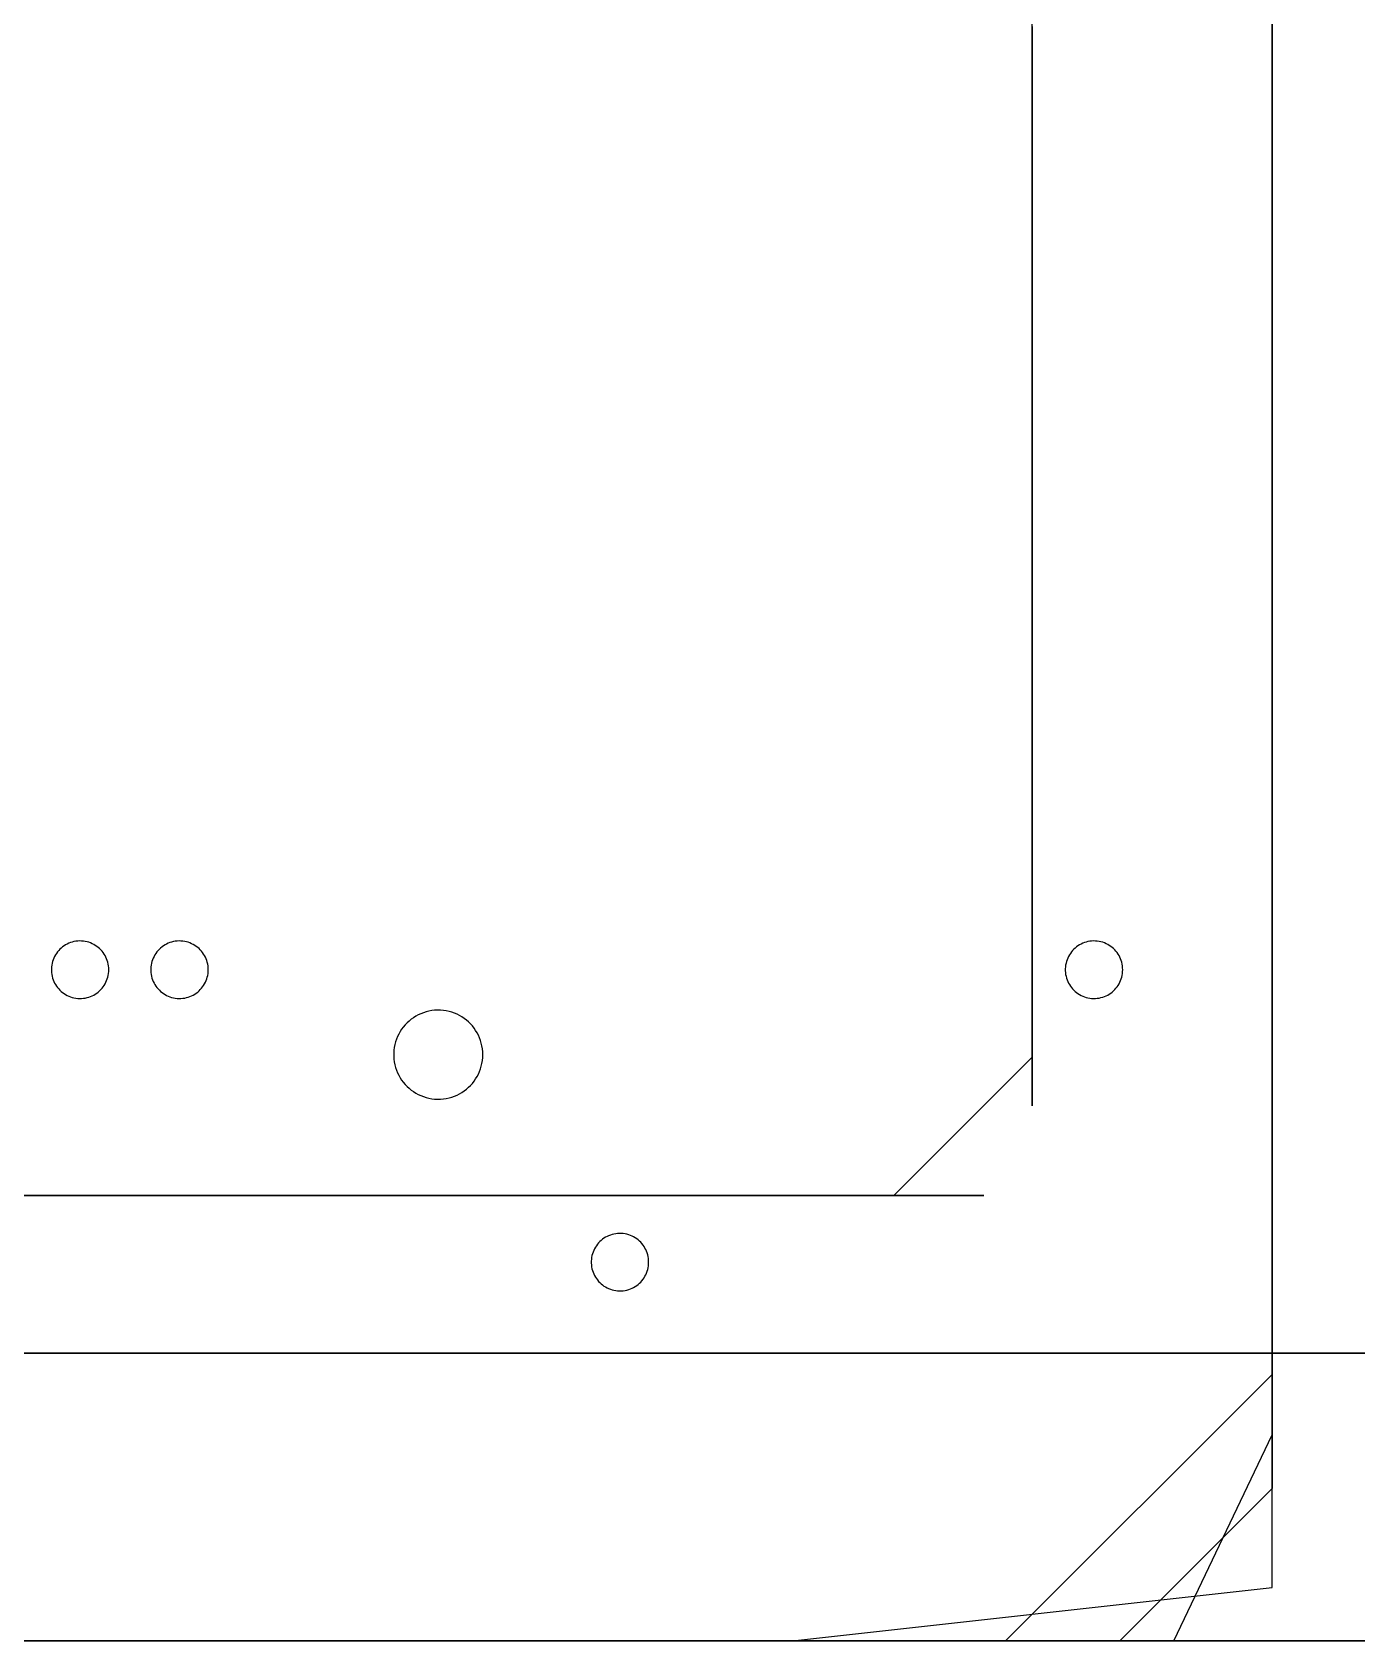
# Model space of a CAD drawing. Header units: metres. Extents: x 0 to 2800, y 0 to 2000.
# Drawn here: x 220.3 to 292.6, y 0 to 87.9 of the extents above; entities that cross this region are included whole.
import ezdxf

# ---------------------------------------------------------------- set-up
doc = ezdxf.new("R2010")
doc.units = ezdxf.units.M

msp = doc.modelspace()

# ---------------------------------------------------------------- linework, layer by layer
for points in [[(0, 0), (2800, 0), (2800, 2000), (0, 2000), (0, 0)], [(0, 0), (29.091, 0), (58.182, 0), (87.273, 0), (116.364, 0), (145.455, 0), (174.545, 0), (203.636, 0), (232.727, 0), (261.818, 0), (288, 2.909), (288, 32), (288, 61.091), (288, 90.182), (288, 119.273), (288, 148.364), (288, 177.455), (288, 206.545), (288, 235.636), (288, 264.727), (288, 293.818), (288, 322.909), (288, 352)], [(0, 0), (29.091, 0), (58.182, 0), (87.273, 0), (116.364, 0), (145.455, 0), (174.545, 0), (203.636, 0), (232.727, 0), (261.818, 0), (288, 2.909), (288, 32), (288, 61.091), (288, 90.182), (288, 119.273), (288, 148.364), (288, 177.455), (288, 206.545), (288, 235.636), (288, 264.727), (288, 293.818), (288, 322.909), (288, 352)], [(44.476, 198.089), (44.476, 173.772), (44.476, 149.455), (44.476, 125.137), (44.476, 100.82), (44.476, 76.502), (44.476, 52.185), (44.476, 27.868), (56.635, 15.709), (80.952, 15.709), (105.27, 15.709), (129.587, 15.709), (153.904, 15.709), (178.222, 15.709), (202.539, 15.709), (226.857, 15.709), (251.174, 15.709), (275.491, 15.709), (299.809, 15.709)], [(288, 189.091), (288, 160), (288, 130.909), (288, 101.818), (288, 72.727), (288, 43.636), (288, 14.545), (273.455, 0), (244.364, 0), (215.273, 0), (186.182, 0), (157.091, 0), (128, 0), (98.909, 0), (69.818, 0), (40.727, 0), (11.636, 0), (0, 17.455), (0, 46.545), (0, 75.636), (0, 104.727), (0, 133.818), (0, 162.909), (0, 192)], [(288, 189.091), (288, 160), (288, 130.909), (288, 101.818), (288, 72.727), (288, 43.636), (288, 14.545), (273.455, 0), (244.364, 0), (215.273, 0), (186.182, 0), (157.091, 0), (128, 0), (98.909, 0), (69.818, 0), (40.727, 0), (11.636, 0), (0, 17.455), (0, 46.545), (0, 75.636), (0, 104.727), (0, 133.818), (0, 162.909), (0, 192)], [(288, 189.091), (288, 160), (288, 130.909), (288, 101.818), (288, 72.727), (288, 43.636), (288, 14.545), (273.455, 0), (244.364, 0), (215.273, 0), (186.182, 0), (157.091, 0), (128, 0), (98.909, 0), (69.818, 0), (40.727, 0), (11.636, 0), (0, 17.455), (0, 46.545), (0, 75.636), (0, 104.727), (0, 133.818), (0, 162.909), (0, 192)], [(288, 189.091), (288, 160), (288, 130.909), (288, 101.818), (288, 72.727), (288, 43.636), (288, 14.545), (273.455, 0), (244.364, 0), (215.273, 0), (186.182, 0), (157.091, 0), (128, 0), (98.909, 0), (69.818, 0), (40.727, 0), (11.636, 0), (0, 17.455), (0, 46.545), (0, 75.636), (0, 104.727), (0, 133.818), (0, 162.909), (0, 192)], [(288, 191.193), (288, 174.567), (288, 157.942), (288, 141.316), (288, 124.691), (288, 108.065), (288, 91.44), (288, 74.815), (288, 58.189), (288, 41.564), (288, 24.938), (288, 8.313), (279.687, 0), (263.062, 0), (246.436, 0), (229.811, 0), (213.185, 0), (196.56, 0), (179.935, 0), (163.309, 0), (146.684, 0), (130.058, 0)], [(288, 191.193), (288, 174.567), (288, 157.942), (288, 141.316), (288, 124.691), (288, 108.065), (288, 91.44), (288, 74.815), (288, 58.189), (288, 41.564), (288, 24.938), (288, 8.313), (279.687, 0), (263.062, 0), (246.436, 0), (229.811, 0), (213.185, 0), (196.56, 0), (179.935, 0), (163.309, 0), (146.684, 0), (130.058, 0)], [(288, 191.193), (288, 174.567), (288, 157.942), (288, 141.316), (288, 124.691), (288, 108.065), (288, 91.44), (288, 74.815), (288, 58.189), (288, 41.564), (288, 24.938), (288, 8.313), (279.687, 0), (263.062, 0), (246.436, 0), (229.811, 0), (213.185, 0), (196.56, 0), (179.935, 0), (163.309, 0), (146.684, 0), (130.058, 0)], [(288, 191.193), (288, 174.567), (288, 157.942), (288, 141.316), (288, 124.691), (288, 108.065), (288, 91.44), (288, 74.815), (288, 58.189), (288, 41.564), (288, 24.938), (288, 8.313), (279.687, 0), (263.062, 0), (246.436, 0), (229.811, 0), (213.185, 0), (196.56, 0), (179.935, 0), (163.309, 0), (146.684, 0), (130.058, 0)], [(296.378, 0), (269.629, 0), (242.88, 0), (216.131, 0), (189.382, 0), (162.633, 0), (135.884, 0), (109.135, 0), (82.385, 0), (55.636, 0), (28.887, 0), (2.138, 0), (0, 24.611), (0, 51.36), (0, 78.109), (0, 104.858), (0, 131.607), (0, 158.356), (0, 185.105)], [(296.378, 0), (269.629, 0), (242.88, 0), (216.131, 0), (189.382, 0), (162.633, 0), (135.884, 0), (109.135, 0), (82.385, 0), (55.636, 0), (28.887, 0), (2.138, 0), (0, 24.611), (0, 51.36), (0, 78.109), (0, 104.858), (0, 131.607), (0, 158.356), (0, 185.105)], [(313.911, 15.709), (289.594, 15.709), (265.276, 15.709), (240.959, 15.709), (216.642, 15.709), (192.324, 15.709), (168.007, 15.709), (143.69, 15.709), (119.372, 15.709), (95.055, 15.709), (70.738, 15.709), (46.42, 15.709), (44.476, 38.083), (44.476, 62.4), (44.476, 86.717), (44.476, 111.035), (44.476, 135.352), (44.476, 159.669), (44.476, 183.987)], [(131.326, 24.316), (146.44, 24.316), (161.554, 24.316), (176.668, 24.316), (191.782, 24.316), (206.896, 24.316), (222.01, 24.316), (237.124, 24.316), (252.238, 24.316), (267.352, 24.316), (274.909, 31.873), (274.909, 46.987), (274.909, 62.101), (274.909, 77.216), (274.909, 92.33), (274.909, 107.444), (274.909, 122.558), (274.909, 137.672), (274.909, 152.786), (274.909, 167.9), (274.909, 183.014)], [(131.326, 24.316), (146.44, 24.316), (161.554, 24.316), (176.668, 24.316), (191.782, 24.316), (206.896, 24.316), (222.01, 24.316), (237.124, 24.316), (252.238, 24.316), (267.352, 24.316), (274.909, 31.873), (274.909, 46.987), (274.909, 62.101), (274.909, 77.216), (274.909, 92.33), (274.909, 107.444), (274.909, 122.558), (274.909, 137.672), (274.909, 152.786), (274.909, 167.9), (274.909, 183.014)], [(131.326, 24.316), (146.44, 24.316), (161.554, 24.316), (176.668, 24.316), (191.782, 24.316), (206.896, 24.316), (222.01, 24.316), (237.124, 24.316), (252.238, 24.316), (267.352, 24.316), (274.909, 31.873), (274.909, 46.987), (274.909, 62.101), (274.909, 77.216), (274.909, 92.33), (274.909, 107.444), (274.909, 122.558), (274.909, 137.672), (274.909, 152.786), (274.909, 167.9), (274.909, 183.014)], [(131.326, 24.316), (146.44, 24.316), (161.554, 24.316), (176.668, 24.316), (191.782, 24.316), (206.896, 24.316), (222.01, 24.316), (237.124, 24.316), (252.238, 24.316), (267.352, 24.316), (274.909, 31.873), (274.909, 46.987), (274.909, 62.101), (274.909, 77.216), (274.909, 92.33), (274.909, 107.444), (274.909, 122.558), (274.909, 137.672), (274.909, 152.786), (274.909, 167.9), (274.909, 183.014)], [(133.004, 0), (149.629, 0), (166.255, 0), (182.88, 0), (199.505, 0), (216.131, 0), (232.756, 0), (249.382, 0), (266.007, 0), (282.633, 0), (288, 11.258), (288, 27.884), (288, 44.509), (288, 61.135), (288, 77.76), (288, 94.385), (288, 111.011), (288, 127.636), (288, 144.262), (288, 160.887), (288, 177.513)], [(133.004, 0), (149.629, 0), (166.255, 0), (182.88, 0), (199.505, 0), (216.131, 0), (232.756, 0), (249.382, 0), (266.007, 0), (282.633, 0), (288, 11.258), (288, 27.884), (288, 44.509), (288, 61.135), (288, 77.76), (288, 94.385), (288, 111.011), (288, 127.636), (288, 144.262), (288, 160.887), (288, 177.513)], [(274.909, 88.178), (274.909, 78.353), (274.909, 68.528), (274.909, 58.703), (274.909, 48.878), (274.909, 39.054), (274.909, 29.229), (274.909, 29.229), (274.909, 39.054), (274.909, 48.878), (274.909, 58.703), (274.909, 68.528), (274.909, 78.353), (274.909, 88.178)], [(274.909, 88.178), (274.909, 78.353), (274.909, 68.528), (274.909, 58.703), (274.909, 48.878), (274.909, 39.054), (274.909, 29.229), (274.909, 29.229), (274.909, 39.054), (274.909, 48.878), (274.909, 58.703), (274.909, 68.528), (274.909, 78.353), (274.909, 88.178)], [(224.485, 36.655), (224.482, 36.759), (224.472, 36.861), (224.455, 36.962), (224.433, 37.06), (224.404, 37.156), (224.369, 37.249), (224.329, 37.339), (224.283, 37.426), (224.233, 37.51), (224.177, 37.59), (224.116, 37.667), (224.051, 37.739), (223.982, 37.808), (223.909, 37.872), (223.831, 37.931), (223.75, 37.986), (223.666, 38.035), (223.578, 38.079), (223.487, 38.118), (223.393, 38.152), (223.297, 38.179), (223.199, 38.2), (223.098, 38.215), (222.995, 38.224), (222.89, 38.225), (222.787, 38.22), (222.685, 38.208), (222.585, 38.19), (222.487, 38.166), (222.393, 38.136), (222.3, 38.1), (222.211, 38.058), (222.125, 38.011), (222.042, 37.959), (221.963, 37.902), (221.887, 37.84), (221.816, 37.774), (221.749, 37.703), (221.686, 37.629), (221.628, 37.55), (221.575, 37.468), (221.526, 37.383), (221.483, 37.294), (221.446, 37.203), (221.414, 37.108), (221.388, 37.011), (221.369, 36.912), (221.355, 36.81), (221.349, 36.707), (221.349, 36.602), (221.355, 36.499), (221.369, 36.397), (221.388, 36.298), (221.414, 36.201), (221.446, 36.106), (221.483, 36.015), (221.526, 35.926), (221.575, 35.841), (221.628, 35.759), (221.686, 35.68), (221.749, 35.606), (221.816, 35.535), (221.887, 35.469), (221.963, 35.407), (222.042, 35.35), (222.125, 35.298), (222.211, 35.251), (222.3, 35.21), (222.393, 35.173), (222.487, 35.143), (222.585, 35.119), (222.685, 35.101), (222.787, 35.089), (222.89, 35.084), (222.995, 35.086), (223.098, 35.094), (223.199, 35.109), (223.297, 35.13), (223.393, 35.158), (223.487, 35.191), (223.578, 35.23), (223.666, 35.274), (223.75, 35.324), (223.831, 35.378), (223.909, 35.438), (223.982, 35.502), (224.051, 35.57), (224.116, 35.642), (224.177, 35.719), (224.233, 35.799), (224.283, 35.883), (224.329, 35.97), (224.369, 36.06), (224.404, 36.153), (224.433, 36.249), (224.455, 36.347), (224.472, 36.448), (224.482, 36.55), (224.485, 36.655)], [(229.917, 36.655), (229.913, 36.759), (229.903, 36.861), (229.887, 36.962), (229.864, 37.06), (229.835, 37.156), (229.8, 37.249), (229.76, 37.339), (229.715, 37.426), (229.664, 37.51), (229.608, 37.59), (229.547, 37.667), (229.482, 37.739), (229.413, 37.808), (229.34, 37.872), (229.262, 37.931), (229.181, 37.986), (229.096, 38.035), (229.009, 38.079), (228.918, 38.118), (228.824, 38.152), (228.728, 38.179), (228.629, 38.2), (228.528, 38.215), (228.425, 38.224), (228.321, 38.225), (228.217, 38.22), (228.115, 38.208), (228.015, 38.19), (227.918, 38.166), (227.822, 38.136), (227.73, 38.1), (227.641, 38.058), (227.555, 38.011), (227.472, 37.959), (227.392, 37.902), (227.317, 37.84), (227.246, 37.774), (227.178, 37.703), (227.115, 37.629), (227.057, 37.55), (227.004, 37.468), (226.956, 37.383), (226.913, 37.294), (226.875, 37.203), (226.844, 37.108), (226.818, 37.011), (226.798, 36.912), (226.785, 36.81), (226.778, 36.707), (226.778, 36.602), (226.785, 36.499), (226.798, 36.397), (226.818, 36.298), (226.844, 36.201), (226.875, 36.106), (226.913, 36.015), (226.956, 35.926), (227.004, 35.841), (227.057, 35.759), (227.115, 35.68), (227.178, 35.606), (227.246, 35.535), (227.317, 35.469), (227.392, 35.407), (227.472, 35.35), (227.555, 35.298), (227.641, 35.251), (227.73, 35.21), (227.822, 35.173), (227.918, 35.143), (228.015, 35.119), (228.115, 35.101), (228.217, 35.089), (228.321, 35.084), (228.425, 35.086), (228.528, 35.094), (228.629, 35.109), (228.728, 35.13), (228.824, 35.158), (228.918, 35.191), (229.009, 35.23), (229.096, 35.274), (229.181, 35.324), (229.262, 35.378), (229.34, 35.438), (229.413, 35.502), (229.482, 35.57), (229.547, 35.642), (229.608, 35.719), (229.664, 35.799), (229.715, 35.883), (229.76, 35.97), (229.8, 36.06), (229.835, 36.153), (229.864, 36.249), (229.887, 36.347), (229.903, 36.448), (229.913, 36.55), (229.917, 36.655)], [(279.848, 36.655), (279.845, 36.759), (279.835, 36.861), (279.818, 36.962), (279.796, 37.06), (279.767, 37.156), (279.732, 37.249), (279.692, 37.339), (279.646, 37.426), (279.596, 37.51), (279.54, 37.59), (279.479, 37.667), (279.414, 37.739), (279.345, 37.808), (279.272, 37.872), (279.194, 37.931), (279.113, 37.986), (279.029, 38.035), (278.941, 38.079), (278.85, 38.118), (278.757, 38.152), (278.66, 38.179), (278.562, 38.2), (278.461, 38.215), (278.358, 38.224), (278.253, 38.225), (278.15, 38.22), (278.048, 38.208), (277.948, 38.19), (277.851, 38.166), (277.756, 38.136), (277.663, 38.1), (277.574, 38.058), (277.488, 38.011), (277.405, 37.959), (277.326, 37.902), (277.25, 37.84), (277.179, 37.774), (277.112, 37.703), (277.049, 37.629), (276.991, 37.55), (276.938, 37.468), (276.889, 37.383), (276.847, 37.294), (276.809, 37.203), (276.777, 37.108), (276.752, 37.011), (276.732, 36.912), (276.719, 36.81), (276.712, 36.707), (276.712, 36.602), (276.719, 36.499), (276.732, 36.397), (276.752, 36.298), (276.777, 36.201), (276.809, 36.106), (276.847, 36.015), (276.889, 35.926), (276.938, 35.841), (276.991, 35.759), (277.049, 35.68), (277.112, 35.606), (277.179, 35.535), (277.25, 35.469), (277.326, 35.407), (277.405, 35.35), (277.488, 35.298), (277.574, 35.251), (277.663, 35.21), (277.756, 35.173), (277.851, 35.143), (277.948, 35.119), (278.048, 35.101), (278.15, 35.089), (278.253, 35.084), (278.358, 35.086), (278.461, 35.094), (278.562, 35.109), (278.66, 35.13), (278.757, 35.158), (278.85, 35.191), (278.941, 35.23), (279.029, 35.274), (279.113, 35.324), (279.194, 35.378), (279.272, 35.438), (279.345, 35.502), (279.414, 35.57), (279.479, 35.642), (279.54, 35.719), (279.596, 35.799), (279.646, 35.883), (279.692, 35.97), (279.732, 36.06), (279.767, 36.153), (279.796, 36.249), (279.818, 36.347), (279.835, 36.448), (279.845, 36.55), (279.848, 36.655)], [(279.848, 36.655), (279.845, 36.759), (279.835, 36.861), (279.818, 36.962), (279.796, 37.06), (279.767, 37.156), (279.732, 37.249), (279.692, 37.339), (279.646, 37.426), (279.596, 37.51), (279.54, 37.59), (279.479, 37.667), (279.414, 37.739), (279.345, 37.808), (279.272, 37.872), (279.194, 37.931), (279.113, 37.986), (279.029, 38.035), (278.941, 38.079), (278.85, 38.118), (278.757, 38.152), (278.66, 38.179), (278.562, 38.2), (278.461, 38.215), (278.358, 38.224), (278.253, 38.225), (278.15, 38.22), (278.048, 38.208), (277.948, 38.19), (277.851, 38.166), (277.756, 38.136), (277.663, 38.1), (277.574, 38.058), (277.488, 38.011), (277.405, 37.959), (277.326, 37.902), (277.25, 37.84), (277.179, 37.774), (277.112, 37.703), (277.049, 37.629), (276.991, 37.55), (276.938, 37.468), (276.889, 37.383), (276.847, 37.294), (276.809, 37.203), (276.777, 37.108), (276.752, 37.011), (276.732, 36.912), (276.719, 36.81), (276.712, 36.707), (276.712, 36.602), (276.719, 36.499), (276.732, 36.397), (276.752, 36.298), (276.777, 36.201), (276.809, 36.106), (276.847, 36.015), (276.889, 35.926), (276.938, 35.841), (276.991, 35.759), (277.049, 35.68), (277.112, 35.606), (277.179, 35.535), (277.25, 35.469), (277.326, 35.407), (277.405, 35.35), (277.488, 35.298), (277.574, 35.251), (277.663, 35.21), (277.756, 35.173), (277.851, 35.143), (277.948, 35.119), (278.048, 35.101), (278.15, 35.089), (278.253, 35.084), (278.358, 35.086), (278.461, 35.094), (278.562, 35.109), (278.66, 35.13), (278.757, 35.158), (278.85, 35.191), (278.941, 35.23), (279.029, 35.274), (279.113, 35.324), (279.194, 35.378), (279.272, 35.438), (279.345, 35.502), (279.414, 35.57), (279.479, 35.642), (279.54, 35.719), (279.596, 35.799), (279.646, 35.883), (279.692, 35.97), (279.732, 36.06), (279.767, 36.153), (279.796, 36.249), (279.818, 36.347), (279.835, 36.448), (279.845, 36.55), (279.848, 36.655)], [(279.848, 36.655), (279.845, 36.759), (279.835, 36.861), (279.818, 36.962), (279.796, 37.06), (279.767, 37.156), (279.732, 37.249), (279.692, 37.339), (279.646, 37.426), (279.596, 37.51), (279.54, 37.59), (279.479, 37.667), (279.414, 37.739), (279.345, 37.808), (279.272, 37.872), (279.194, 37.931), (279.113, 37.986), (279.029, 38.035), (278.941, 38.079), (278.85, 38.118), (278.757, 38.152), (278.66, 38.179), (278.562, 38.2), (278.461, 38.215), (278.358, 38.224), (278.253, 38.225), (278.15, 38.22), (278.048, 38.208), (277.948, 38.19), (277.851, 38.166), (277.756, 38.136), (277.663, 38.1), (277.574, 38.058), (277.488, 38.011), (277.405, 37.959), (277.326, 37.902), (277.25, 37.84), (277.179, 37.774), (277.112, 37.703), (277.049, 37.629), (276.991, 37.55), (276.938, 37.468), (276.889, 37.383), (276.847, 37.294), (276.809, 37.203), (276.777, 37.108), (276.752, 37.011), (276.732, 36.912), (276.719, 36.81), (276.712, 36.707), (276.712, 36.602), (276.719, 36.499), (276.732, 36.397), (276.752, 36.298), (276.777, 36.201), (276.809, 36.106), (276.847, 36.015), (276.889, 35.926), (276.938, 35.841), (276.991, 35.759), (277.049, 35.68), (277.112, 35.606), (277.179, 35.535), (277.25, 35.469), (277.326, 35.407), (277.405, 35.35), (277.488, 35.298), (277.574, 35.251), (277.663, 35.21), (277.756, 35.173), (277.851, 35.143), (277.948, 35.119), (278.048, 35.101), (278.15, 35.089), (278.253, 35.084), (278.358, 35.086), (278.461, 35.094), (278.562, 35.109), (278.66, 35.13), (278.757, 35.158), (278.85, 35.191), (278.941, 35.23), (279.029, 35.274), (279.113, 35.324), (279.194, 35.378), (279.272, 35.438), (279.345, 35.502), (279.414, 35.57), (279.479, 35.642), (279.54, 35.719), (279.596, 35.799), (279.646, 35.883), (279.692, 35.97), (279.732, 36.06), (279.767, 36.153), (279.796, 36.249), (279.818, 36.347), (279.835, 36.448), (279.845, 36.55), (279.848, 36.655)], [(279.848, 36.655), (279.845, 36.759), (279.835, 36.861), (279.818, 36.962), (279.796, 37.06), (279.767, 37.156), (279.732, 37.249), (279.692, 37.339), (279.646, 37.426), (279.596, 37.51), (279.54, 37.59), (279.479, 37.667), (279.414, 37.739), (279.345, 37.808), (279.272, 37.872), (279.194, 37.931), (279.113, 37.986), (279.029, 38.035), (278.941, 38.079), (278.85, 38.118), (278.757, 38.152), (278.66, 38.179), (278.562, 38.2), (278.461, 38.215), (278.358, 38.224), (278.253, 38.225), (278.15, 38.22), (278.048, 38.208), (277.948, 38.19), (277.851, 38.166), (277.756, 38.136), (277.663, 38.1), (277.574, 38.058), (277.488, 38.011), (277.405, 37.959), (277.326, 37.902), (277.25, 37.84), (277.179, 37.774), (277.112, 37.703), (277.049, 37.629), (276.991, 37.55), (276.938, 37.468), (276.889, 37.383), (276.847, 37.294), (276.809, 37.203), (276.777, 37.108), (276.752, 37.011), (276.732, 36.912), (276.719, 36.81), (276.712, 36.707), (276.712, 36.602), (276.719, 36.499), (276.732, 36.397), (276.752, 36.298), (276.777, 36.201), (276.809, 36.106), (276.847, 36.015), (276.889, 35.926), (276.938, 35.841), (276.991, 35.759), (277.049, 35.68), (277.112, 35.606), (277.179, 35.535), (277.25, 35.469), (277.326, 35.407), (277.405, 35.35), (277.488, 35.298), (277.574, 35.251), (277.663, 35.21), (277.756, 35.173), (277.851, 35.143), (277.948, 35.119), (278.048, 35.101), (278.15, 35.089), (278.253, 35.084), (278.358, 35.086), (278.461, 35.094), (278.562, 35.109), (278.66, 35.13), (278.757, 35.158), (278.85, 35.191), (278.941, 35.23), (279.029, 35.274), (279.113, 35.324), (279.194, 35.378), (279.272, 35.438), (279.345, 35.502), (279.414, 35.57), (279.479, 35.642), (279.54, 35.719), (279.596, 35.799), (279.646, 35.883), (279.692, 35.97), (279.732, 36.06), (279.767, 36.153), (279.796, 36.249), (279.818, 36.347), (279.835, 36.448), (279.845, 36.55), (279.848, 36.655)], [(279.848, 36.655), (279.845, 36.759), (279.835, 36.861), (279.818, 36.962), (279.796, 37.06), (279.767, 37.156), (279.732, 37.249), (279.692, 37.339), (279.646, 37.426), (279.596, 37.51), (279.54, 37.59), (279.479, 37.667), (279.414, 37.739), (279.345, 37.808), (279.272, 37.872), (279.194, 37.931), (279.113, 37.986), (279.029, 38.035), (278.941, 38.079), (278.85, 38.118), (278.757, 38.152), (278.66, 38.179), (278.562, 38.2), (278.461, 38.215), (278.358, 38.224), (278.253, 38.225), (278.15, 38.22), (278.048, 38.208), (277.948, 38.19), (277.851, 38.166), (277.756, 38.136), (277.663, 38.1), (277.574, 38.058), (277.488, 38.011), (277.405, 37.959), (277.326, 37.902), (277.25, 37.84), (277.179, 37.774), (277.112, 37.703), (277.049, 37.629), (276.991, 37.55), (276.938, 37.468), (276.889, 37.383), (276.847, 37.294), (276.809, 37.203), (276.777, 37.108), (276.752, 37.011), (276.732, 36.912), (276.719, 36.81), (276.712, 36.707), (276.712, 36.602), (276.719, 36.499), (276.732, 36.397), (276.752, 36.298), (276.777, 36.201), (276.809, 36.106), (276.847, 36.015), (276.889, 35.926), (276.938, 35.841), (276.991, 35.759), (277.049, 35.68), (277.112, 35.606), (277.179, 35.535), (277.25, 35.469), (277.326, 35.407), (277.405, 35.35), (277.488, 35.298), (277.574, 35.251), (277.663, 35.21), (277.756, 35.173), (277.851, 35.143), (277.948, 35.119), (278.048, 35.101), (278.15, 35.089), (278.253, 35.084), (278.358, 35.086), (278.461, 35.094), (278.562, 35.109), (278.66, 35.13), (278.757, 35.158), (278.85, 35.191), (278.941, 35.23), (279.029, 35.274), (279.113, 35.324), (279.194, 35.378), (279.272, 35.438), (279.345, 35.502), (279.414, 35.57), (279.479, 35.642), (279.54, 35.719), (279.596, 35.799), (279.646, 35.883), (279.692, 35.97), (279.732, 36.06), (279.767, 36.153), (279.796, 36.249), (279.818, 36.347), (279.835, 36.448), (279.845, 36.55), (279.848, 36.655)], [(279.848, 36.655), (279.845, 36.759), (279.835, 36.861), (279.818, 36.962), (279.796, 37.06), (279.767, 37.156), (279.732, 37.249), (279.692, 37.339), (279.646, 37.426), (279.596, 37.51), (279.54, 37.59), (279.479, 37.667), (279.414, 37.739), (279.345, 37.808), (279.272, 37.872), (279.194, 37.931), (279.113, 37.986), (279.029, 38.035), (278.941, 38.079), (278.85, 38.118), (278.757, 38.152), (278.66, 38.179), (278.562, 38.2), (278.461, 38.215), (278.358, 38.224), (278.253, 38.225), (278.15, 38.22), (278.048, 38.208), (277.948, 38.19), (277.851, 38.166), (277.756, 38.136), (277.663, 38.1), (277.574, 38.058), (277.488, 38.011), (277.405, 37.959), (277.326, 37.902), (277.25, 37.84), (277.179, 37.774), (277.112, 37.703), (277.049, 37.629), (276.991, 37.55), (276.938, 37.468), (276.889, 37.383), (276.847, 37.294), (276.809, 37.203), (276.777, 37.108), (276.752, 37.011), (276.732, 36.912), (276.719, 36.81), (276.712, 36.707), (276.712, 36.602), (276.719, 36.499), (276.732, 36.397), (276.752, 36.298), (276.777, 36.201), (276.809, 36.106), (276.847, 36.015), (276.889, 35.926), (276.938, 35.841), (276.991, 35.759), (277.049, 35.68), (277.112, 35.606), (277.179, 35.535), (277.25, 35.469), (277.326, 35.407), (277.405, 35.35), (277.488, 35.298), (277.574, 35.251), (277.663, 35.21), (277.756, 35.173), (277.851, 35.143), (277.948, 35.119), (278.048, 35.101), (278.15, 35.089), (278.253, 35.084), (278.358, 35.086), (278.461, 35.094), (278.562, 35.109), (278.66, 35.13), (278.757, 35.158), (278.85, 35.191), (278.941, 35.23), (279.029, 35.274), (279.113, 35.324), (279.194, 35.378), (279.272, 35.438), (279.345, 35.502), (279.414, 35.57), (279.479, 35.642), (279.54, 35.719), (279.596, 35.799), (279.646, 35.883), (279.692, 35.97), (279.732, 36.06), (279.767, 36.153), (279.796, 36.249), (279.818, 36.347), (279.835, 36.448), (279.845, 36.55), (279.848, 36.655)], [(279.848, 36.655), (279.845, 36.759), (279.835, 36.861), (279.818, 36.962), (279.796, 37.06), (279.767, 37.156), (279.732, 37.249), (279.692, 37.339), (279.646, 37.426), (279.596, 37.51), (279.54, 37.59), (279.479, 37.667), (279.414, 37.739), (279.345, 37.808), (279.272, 37.872), (279.194, 37.931), (279.113, 37.986), (279.029, 38.035), (278.941, 38.079), (278.85, 38.118), (278.757, 38.152), (278.66, 38.179), (278.562, 38.2), (278.461, 38.215), (278.358, 38.224), (278.253, 38.225), (278.15, 38.22), (278.048, 38.208), (277.948, 38.19), (277.851, 38.166), (277.756, 38.136), (277.663, 38.1), (277.574, 38.058), (277.488, 38.011), (277.405, 37.959), (277.326, 37.902), (277.25, 37.84), (277.179, 37.774), (277.112, 37.703), (277.049, 37.629), (276.991, 37.55), (276.938, 37.468), (276.889, 37.383), (276.847, 37.294), (276.809, 37.203), (276.777, 37.108), (276.752, 37.011), (276.732, 36.912), (276.719, 36.81), (276.712, 36.707), (276.712, 36.602), (276.719, 36.499), (276.732, 36.397), (276.752, 36.298), (276.777, 36.201), (276.809, 36.106), (276.847, 36.015), (276.889, 35.926), (276.938, 35.841), (276.991, 35.759), (277.049, 35.68), (277.112, 35.606), (277.179, 35.535), (277.25, 35.469), (277.326, 35.407), (277.405, 35.35), (277.488, 35.298), (277.574, 35.251), (277.663, 35.21), (277.756, 35.173), (277.851, 35.143), (277.948, 35.119), (278.048, 35.101), (278.15, 35.089), (278.253, 35.084), (278.358, 35.086), (278.461, 35.094), (278.562, 35.109), (278.66, 35.13), (278.757, 35.158), (278.85, 35.191), (278.941, 35.23), (279.029, 35.274), (279.113, 35.324), (279.194, 35.378), (279.272, 35.438), (279.345, 35.502), (279.414, 35.57), (279.479, 35.642), (279.54, 35.719), (279.596, 35.799), (279.646, 35.883), (279.692, 35.97), (279.732, 36.06), (279.767, 36.153), (279.796, 36.249), (279.818, 36.347), (279.835, 36.448), (279.845, 36.55), (279.848, 36.655)], [(279.848, 36.655), (279.845, 36.759), (279.835, 36.861), (279.818, 36.962), (279.796, 37.06), (279.767, 37.156), (279.732, 37.249), (279.692, 37.339), (279.646, 37.426), (279.596, 37.51), (279.54, 37.59), (279.479, 37.667), (279.414, 37.739), (279.345, 37.808), (279.272, 37.872), (279.194, 37.931), (279.113, 37.986), (279.029, 38.035), (278.941, 38.079), (278.85, 38.118), (278.757, 38.152), (278.66, 38.179), (278.562, 38.2), (278.461, 38.215), (278.358, 38.224), (278.253, 38.225), (278.15, 38.22), (278.048, 38.208), (277.948, 38.19), (277.851, 38.166), (277.756, 38.136), (277.663, 38.1), (277.574, 38.058), (277.488, 38.011), (277.405, 37.959), (277.326, 37.902), (277.25, 37.84), (277.179, 37.774), (277.112, 37.703), (277.049, 37.629), (276.991, 37.55), (276.938, 37.468), (276.889, 37.383), (276.847, 37.294), (276.809, 37.203), (276.777, 37.108), (276.752, 37.011), (276.732, 36.912), (276.719, 36.81), (276.712, 36.707), (276.712, 36.602), (276.719, 36.499), (276.732, 36.397), (276.752, 36.298), (276.777, 36.201), (276.809, 36.106), (276.847, 36.015), (276.889, 35.926), (276.938, 35.841), (276.991, 35.759), (277.049, 35.68), (277.112, 35.606), (277.179, 35.535), (277.25, 35.469), (277.326, 35.407), (277.405, 35.35), (277.488, 35.298), (277.574, 35.251), (277.663, 35.21), (277.756, 35.173), (277.851, 35.143), (277.948, 35.119), (278.048, 35.101), (278.15, 35.089), (278.253, 35.084), (278.358, 35.086), (278.461, 35.094), (278.562, 35.109), (278.66, 35.13), (278.757, 35.158), (278.85, 35.191), (278.941, 35.23), (279.029, 35.274), (279.113, 35.324), (279.194, 35.378), (279.272, 35.438), (279.345, 35.502), (279.414, 35.57), (279.479, 35.642), (279.54, 35.719), (279.596, 35.799), (279.646, 35.883), (279.692, 35.97), (279.732, 36.06), (279.767, 36.153), (279.796, 36.249), (279.818, 36.347), (279.835, 36.448), (279.845, 36.55), (279.848, 36.655)], [(279.848, 36.655), (279.845, 36.759), (279.835, 36.861), (279.818, 36.962), (279.796, 37.06), (279.767, 37.156), (279.732, 37.249), (279.692, 37.339), (279.646, 37.426), (279.596, 37.51), (279.54, 37.59), (279.479, 37.667), (279.414, 37.739), (279.345, 37.808), (279.272, 37.872), (279.194, 37.931), (279.113, 37.986), (279.029, 38.035), (278.941, 38.079), (278.85, 38.118), (278.757, 38.152), (278.66, 38.179), (278.562, 38.2), (278.461, 38.215), (278.358, 38.224), (278.253, 38.225), (278.15, 38.22), (278.048, 38.208), (277.948, 38.19), (277.851, 38.166), (277.756, 38.136), (277.663, 38.1), (277.574, 38.058), (277.488, 38.011), (277.405, 37.959), (277.326, 37.902), (277.25, 37.84), (277.179, 37.774), (277.112, 37.703), (277.049, 37.629), (276.991, 37.55), (276.938, 37.468), (276.889, 37.383), (276.847, 37.294), (276.809, 37.203), (276.777, 37.108), (276.752, 37.011), (276.732, 36.912), (276.719, 36.81), (276.712, 36.707), (276.712, 36.602), (276.719, 36.499), (276.732, 36.397), (276.752, 36.298), (276.777, 36.201), (276.809, 36.106), (276.847, 36.015), (276.889, 35.926), (276.938, 35.841), (276.991, 35.759), (277.049, 35.68), (277.112, 35.606), (277.179, 35.535), (277.25, 35.469), (277.326, 35.407), (277.405, 35.35), (277.488, 35.298), (277.574, 35.251), (277.663, 35.21), (277.756, 35.173), (277.851, 35.143), (277.948, 35.119), (278.048, 35.101), (278.15, 35.089), (278.253, 35.084), (278.358, 35.086), (278.461, 35.094), (278.562, 35.109), (278.66, 35.13), (278.757, 35.158), (278.85, 35.191), (278.941, 35.23), (279.029, 35.274), (279.113, 35.324), (279.194, 35.378), (279.272, 35.438), (279.345, 35.502), (279.414, 35.57), (279.479, 35.642), (279.54, 35.719), (279.596, 35.799), (279.646, 35.883), (279.692, 35.97), (279.732, 36.06), (279.767, 36.153), (279.796, 36.249), (279.818, 36.347), (279.835, 36.448), (279.845, 36.55), (279.848, 36.655)], [(244.908, 32.017), (244.903, 32.178), (244.887, 32.337), (244.862, 32.492), (244.826, 32.644), (244.782, 32.792), (244.728, 32.937), (244.666, 33.076), (244.595, 33.211), (244.516, 33.341), (244.43, 33.465), (244.336, 33.583), (244.235, 33.696), (244.128, 33.801), (244.014, 33.9), (243.894, 33.992), (243.768, 34.077), (243.637, 34.154), (243.501, 34.222), (243.36, 34.282), (243.215, 34.334), (243.066, 34.376), (242.913, 34.409), (242.757, 34.432), (242.597, 34.445), (242.435, 34.448), (242.274, 34.44), (242.116, 34.422), (241.962, 34.394), (241.81, 34.356), (241.663, 34.309), (241.52, 34.253), (241.382, 34.189), (241.248, 34.116), (241.12, 34.036), (240.997, 33.947), (240.88, 33.852), (240.769, 33.749), (240.665, 33.64), (240.568, 33.525), (240.477, 33.403), (240.395, 33.276), (240.32, 33.144), (240.253, 33.007), (240.195, 32.865), (240.146, 32.719), (240.106, 32.569), (240.076, 32.415), (240.055, 32.258), (240.045, 32.098), (240.045, 31.935), (240.055, 31.775), (240.076, 31.618), (240.106, 31.464), (240.146, 31.314), (240.195, 31.168), (240.253, 31.026), (240.32, 30.889), (240.395, 30.757), (240.477, 30.63), (240.568, 30.508), (240.665, 30.393), (240.769, 30.284), (240.88, 30.181), (240.997, 30.086), (241.12, 29.998), (241.248, 29.917), (241.382, 29.844), (241.52, 29.78), (241.663, 29.724), (241.81, 29.677), (241.962, 29.639), (242.116, 29.611), (242.274, 29.593), (242.435, 29.585), (242.597, 29.588), (242.757, 29.601), (242.913, 29.624), (243.066, 29.657), (243.215, 29.699), (243.36, 29.751), (243.501, 29.811), (243.637, 29.88), (243.768, 29.956), (243.894, 30.041), (244.014, 30.133), (244.128, 30.232), (244.235, 30.338), (244.336, 30.45), (244.43, 30.568), (244.516, 30.692), (244.595, 30.822), (244.666, 30.957), (244.728, 31.097), (244.782, 31.241), (244.826, 31.389), (244.862, 31.541), (244.887, 31.696), (244.903, 31.855), (244.908, 32.017)], [(244.908, 32.017), (244.903, 32.178), (244.887, 32.337), (244.862, 32.492), (244.826, 32.644), (244.782, 32.792), (244.728, 32.937), (244.666, 33.076), (244.595, 33.211), (244.516, 33.341), (244.43, 33.465), (244.336, 33.583), (244.235, 33.696), (244.128, 33.801), (244.014, 33.9), (243.894, 33.992), (243.768, 34.077), (243.637, 34.154), (243.501, 34.222), (243.36, 34.282), (243.215, 34.334), (243.066, 34.376), (242.913, 34.409), (242.757, 34.432), (242.597, 34.445), (242.435, 34.448), (242.274, 34.44), (242.116, 34.422), (241.962, 34.394), (241.81, 34.356), (241.663, 34.309), (241.52, 34.253), (241.382, 34.189), (241.248, 34.116), (241.12, 34.036), (240.997, 33.947), (240.88, 33.852), (240.769, 33.749), (240.665, 33.64), (240.568, 33.525), (240.477, 33.403), (240.395, 33.276), (240.32, 33.144), (240.253, 33.007), (240.195, 32.865), (240.146, 32.719), (240.106, 32.569), (240.076, 32.415), (240.055, 32.258), (240.045, 32.098), (240.045, 31.935), (240.055, 31.775), (240.076, 31.618), (240.106, 31.464), (240.146, 31.314), (240.195, 31.168), (240.253, 31.026), (240.32, 30.889), (240.395, 30.757), (240.477, 30.63), (240.568, 30.508), (240.665, 30.393), (240.769, 30.284), (240.88, 30.181), (240.997, 30.086), (241.12, 29.998), (241.248, 29.917), (241.382, 29.844), (241.52, 29.78), (241.663, 29.724), (241.81, 29.677), (241.962, 29.639), (242.116, 29.611), (242.274, 29.593), (242.435, 29.585), (242.597, 29.588), (242.757, 29.601), (242.913, 29.624), (243.066, 29.657), (243.215, 29.699), (243.36, 29.751), (243.501, 29.811), (243.637, 29.88), (243.768, 29.956), (243.894, 30.041), (244.014, 30.133), (244.128, 30.232), (244.235, 30.338), (244.336, 30.45), (244.43, 30.568), (244.516, 30.692), (244.595, 30.822), (244.666, 30.957), (244.728, 31.097), (244.782, 31.241), (244.826, 31.389), (244.862, 31.541), (244.887, 31.696), (244.903, 31.855), (244.908, 32.017)], [(244.908, 32.017), (244.903, 32.178), (244.887, 32.337), (244.862, 32.492), (244.826, 32.644), (244.782, 32.792), (244.728, 32.937), (244.666, 33.076), (244.595, 33.211), (244.516, 33.341), (244.43, 33.465), (244.336, 33.583), (244.235, 33.696), (244.128, 33.801), (244.014, 33.9), (243.894, 33.992), (243.768, 34.077), (243.637, 34.154), (243.501, 34.222), (243.36, 34.282), (243.215, 34.334), (243.066, 34.376), (242.913, 34.409), (242.757, 34.432), (242.597, 34.445), (242.435, 34.448), (242.274, 34.44), (242.116, 34.422), (241.962, 34.394), (241.81, 34.356), (241.663, 34.309), (241.52, 34.253), (241.382, 34.189), (241.248, 34.116), (241.12, 34.036), (240.997, 33.947), (240.88, 33.852), (240.769, 33.749), (240.665, 33.64), (240.568, 33.525), (240.477, 33.403), (240.395, 33.276), (240.32, 33.144), (240.253, 33.007), (240.195, 32.865), (240.146, 32.719), (240.106, 32.569), (240.076, 32.415), (240.055, 32.258), (240.045, 32.098), (240.045, 31.935), (240.055, 31.775), (240.076, 31.618), (240.106, 31.464), (240.146, 31.314), (240.195, 31.168), (240.253, 31.026), (240.32, 30.889), (240.395, 30.757), (240.477, 30.63), (240.568, 30.508), (240.665, 30.393), (240.769, 30.284), (240.88, 30.181), (240.997, 30.086), (241.12, 29.998), (241.248, 29.917), (241.382, 29.844), (241.52, 29.78), (241.663, 29.724), (241.81, 29.677), (241.962, 29.639), (242.116, 29.611), (242.274, 29.593), (242.435, 29.585), (242.597, 29.588), (242.757, 29.601), (242.913, 29.624), (243.066, 29.657), (243.215, 29.699), (243.36, 29.751), (243.501, 29.811), (243.637, 29.88), (243.768, 29.956), (243.894, 30.041), (244.014, 30.133), (244.128, 30.232), (244.235, 30.338), (244.336, 30.45), (244.43, 30.568), (244.516, 30.692), (244.595, 30.822), (244.666, 30.957), (244.728, 31.097), (244.782, 31.241), (244.826, 31.389), (244.862, 31.541), (244.887, 31.696), (244.903, 31.855), (244.908, 32.017)], [(244.908, 32.017), (244.903, 32.178), (244.887, 32.337), (244.862, 32.492), (244.826, 32.644), (244.782, 32.792), (244.728, 32.937), (244.666, 33.076), (244.595, 33.211), (244.516, 33.341), (244.43, 33.465), (244.336, 33.583), (244.235, 33.696), (244.128, 33.801), (244.014, 33.9), (243.894, 33.992), (243.768, 34.077), (243.637, 34.154), (243.501, 34.222), (243.36, 34.282), (243.215, 34.334), (243.066, 34.376), (242.913, 34.409), (242.757, 34.432), (242.597, 34.445), (242.435, 34.448), (242.274, 34.44), (242.116, 34.422), (241.962, 34.394), (241.81, 34.356), (241.663, 34.309), (241.52, 34.253), (241.382, 34.189), (241.248, 34.116), (241.12, 34.036), (240.997, 33.947), (240.88, 33.852), (240.769, 33.749), (240.665, 33.64), (240.568, 33.525), (240.477, 33.403), (240.395, 33.276), (240.32, 33.144), (240.253, 33.007), (240.195, 32.865), (240.146, 32.719), (240.106, 32.569), (240.076, 32.415), (240.055, 32.258), (240.045, 32.098), (240.045, 31.935), (240.055, 31.775), (240.076, 31.618), (240.106, 31.464), (240.146, 31.314), (240.195, 31.168), (240.253, 31.026), (240.32, 30.889), (240.395, 30.757), (240.477, 30.63), (240.568, 30.508), (240.665, 30.393), (240.769, 30.284), (240.88, 30.181), (240.997, 30.086), (241.12, 29.998), (241.248, 29.917), (241.382, 29.844), (241.52, 29.78), (241.663, 29.724), (241.81, 29.677), (241.962, 29.639), (242.116, 29.611), (242.274, 29.593), (242.435, 29.585), (242.597, 29.588), (242.757, 29.601), (242.913, 29.624), (243.066, 29.657), (243.215, 29.699), (243.36, 29.751), (243.501, 29.811), (243.637, 29.88), (243.768, 29.956), (243.894, 30.041), (244.014, 30.133), (244.128, 30.232), (244.235, 30.338), (244.336, 30.45), (244.43, 30.568), (244.516, 30.692), (244.595, 30.822), (244.666, 30.957), (244.728, 31.097), (244.782, 31.241), (244.826, 31.389), (244.862, 31.541), (244.887, 31.696), (244.903, 31.855), (244.908, 32.017)], [(219.372, 24.316), (224.661, 24.316), (229.95, 24.316), (235.24, 24.316), (240.529, 24.316), (245.818, 24.316), (251.107, 24.316), (256.397, 24.316), (261.686, 24.316), (266.975, 24.316), (272.264, 24.316), (272.264, 24.316), (266.975, 24.316), (261.686, 24.316), (256.397, 24.316), (251.107, 24.316), (245.818, 24.316), (240.529, 24.316), (235.24, 24.316), (229.95, 24.316), (224.661, 24.316), (219.372, 24.316)], [(219.372, 24.316), (224.661, 24.316), (229.95, 24.316), (235.24, 24.316), (240.529, 24.316), (245.818, 24.316), (251.107, 24.316), (256.397, 24.316), (261.686, 24.316), (266.975, 24.316), (272.264, 24.316), (272.264, 24.316), (266.975, 24.316), (261.686, 24.316), (256.397, 24.316), (251.107, 24.316), (245.818, 24.316), (240.529, 24.316), (235.24, 24.316), (229.95, 24.316), (224.661, 24.316), (219.372, 24.316)], [(253.964, 20.684), (253.961, 20.788), (253.951, 20.89), (253.934, 20.991), (253.912, 21.089), (253.883, 21.185), (253.848, 21.278), (253.808, 21.368), (253.762, 21.455), (253.712, 21.539), (253.656, 21.619), (253.595, 21.696), (253.53, 21.768), (253.461, 21.837), (253.388, 21.901), (253.31, 21.96), (253.229, 22.015), (253.145, 22.064), (253.057, 22.109), (252.966, 22.147), (252.873, 22.181), (252.776, 22.208), (252.678, 22.229), (252.577, 22.244), (252.474, 22.253), (252.369, 22.254), (252.266, 22.249), (252.164, 22.238), (252.064, 22.219), (251.967, 22.195), (251.872, 22.165), (251.779, 22.129), (251.69, 22.087), (251.604, 22.04), (251.521, 21.988), (251.442, 21.931), (251.366, 21.869), (251.295, 21.803), (251.228, 21.733), (251.165, 21.658), (251.107, 21.58), (251.054, 21.498), (251.005, 21.412), (250.962, 21.323), (250.925, 21.232), (250.893, 21.137), (250.868, 21.04), (250.848, 20.941), (250.835, 20.839), (250.828, 20.736), (250.828, 20.631), (250.835, 20.528), (250.848, 20.426), (250.868, 20.327), (250.893, 20.23), (250.925, 20.135), (250.962, 20.044), (251.005, 19.955), (251.054, 19.87), (251.107, 19.788), (251.165, 19.709), (251.228, 19.635), (251.295, 19.564), (251.366, 19.498), (251.442, 19.436), (251.521, 19.379), (251.604, 19.327), (251.69, 19.28), (251.779, 19.239), (251.872, 19.203), (251.967, 19.172), (252.064, 19.148), (252.164, 19.13), (252.266, 19.118), (252.369, 19.113), (252.474, 19.115), (252.577, 19.123), (252.678, 19.138), (252.776, 19.159), (252.873, 19.187), (252.966, 19.22), (253.057, 19.259), (253.145, 19.303), (253.229, 19.353), (253.31, 19.407), (253.388, 19.467), (253.461, 19.531), (253.53, 19.599), (253.595, 19.672), (253.656, 19.748), (253.712, 19.828), (253.762, 19.912), (253.808, 19.999), (253.848, 20.089), (253.883, 20.182), (253.912, 20.278), (253.934, 20.376), (253.951, 20.477), (253.961, 20.579), (253.964, 20.684)], [(253.964, 20.684), (253.961, 20.788), (253.951, 20.89), (253.934, 20.991), (253.912, 21.089), (253.883, 21.185), (253.848, 21.278), (253.808, 21.368), (253.762, 21.455), (253.712, 21.539), (253.656, 21.619), (253.595, 21.696), (253.53, 21.768), (253.461, 21.837), (253.388, 21.901), (253.31, 21.96), (253.229, 22.015), (253.145, 22.064), (253.057, 22.109), (252.966, 22.147), (252.873, 22.181), (252.776, 22.208), (252.678, 22.229), (252.577, 22.244), (252.474, 22.253), (252.369, 22.254), (252.266, 22.249), (252.164, 22.238), (252.064, 22.219), (251.967, 22.195), (251.872, 22.165), (251.779, 22.129), (251.69, 22.087), (251.604, 22.04), (251.521, 21.988), (251.442, 21.931), (251.366, 21.869), (251.295, 21.803), (251.228, 21.733), (251.165, 21.658), (251.107, 21.58), (251.054, 21.498), (251.005, 21.412), (250.962, 21.323), (250.925, 21.232), (250.893, 21.137), (250.868, 21.04), (250.848, 20.941), (250.835, 20.839), (250.828, 20.736), (250.828, 20.631), (250.835, 20.528), (250.848, 20.426), (250.868, 20.327), (250.893, 20.23), (250.925, 20.135), (250.962, 20.044), (251.005, 19.955), (251.054, 19.87), (251.107, 19.788), (251.165, 19.709), (251.228, 19.635), (251.295, 19.564), (251.366, 19.498), (251.442, 19.436), (251.521, 19.379), (251.604, 19.327), (251.69, 19.28), (251.779, 19.239), (251.872, 19.203), (251.967, 19.172), (252.064, 19.148), (252.164, 19.13), (252.266, 19.118), (252.369, 19.113), (252.474, 19.115), (252.577, 19.123), (252.678, 19.138), (252.776, 19.159), (252.873, 19.187), (252.966, 19.22), (253.057, 19.259), (253.145, 19.303), (253.229, 19.353), (253.31, 19.407), (253.388, 19.467), (253.461, 19.531), (253.53, 19.599), (253.595, 19.672), (253.656, 19.748), (253.712, 19.828), (253.762, 19.912), (253.808, 19.999), (253.848, 20.089), (253.883, 20.182), (253.912, 20.278), (253.934, 20.376), (253.951, 20.477), (253.961, 20.579), (253.964, 20.684)], [(253.964, 20.684), (253.961, 20.788), (253.951, 20.89), (253.934, 20.991), (253.912, 21.089), (253.883, 21.185), (253.848, 21.278), (253.808, 21.368), (253.762, 21.455), (253.712, 21.539), (253.656, 21.619), (253.595, 21.696), (253.53, 21.768), (253.461, 21.837), (253.388, 21.901), (253.31, 21.96), (253.229, 22.015), (253.145, 22.064), (253.057, 22.109), (252.966, 22.147), (252.873, 22.181), (252.776, 22.208), (252.678, 22.229), (252.577, 22.244), (252.474, 22.253), (252.369, 22.254), (252.266, 22.249), (252.164, 22.238), (252.064, 22.219), (251.967, 22.195), (251.872, 22.165), (251.779, 22.129), (251.69, 22.087), (251.604, 22.04), (251.521, 21.988), (251.442, 21.931), (251.366, 21.869), (251.295, 21.803), (251.228, 21.733), (251.165, 21.658), (251.107, 21.58), (251.054, 21.498), (251.005, 21.412), (250.962, 21.323), (250.925, 21.232), (250.893, 21.137), (250.868, 21.04), (250.848, 20.941), (250.835, 20.839), (250.828, 20.736), (250.828, 20.631), (250.835, 20.528), (250.848, 20.426), (250.868, 20.327), (250.893, 20.23), (250.925, 20.135), (250.962, 20.044), (251.005, 19.955), (251.054, 19.87), (251.107, 19.788), (251.165, 19.709), (251.228, 19.635), (251.295, 19.564), (251.366, 19.498), (251.442, 19.436), (251.521, 19.379), (251.604, 19.327), (251.69, 19.28), (251.779, 19.239), (251.872, 19.203), (251.967, 19.172), (252.064, 19.148), (252.164, 19.13), (252.266, 19.118), (252.369, 19.113), (252.474, 19.115), (252.577, 19.123), (252.678, 19.138), (252.776, 19.159), (252.873, 19.187), (252.966, 19.22), (253.057, 19.259), (253.145, 19.303), (253.229, 19.353), (253.31, 19.407), (253.388, 19.467), (253.461, 19.531), (253.53, 19.599), (253.595, 19.672), (253.656, 19.748), (253.712, 19.828), (253.762, 19.912), (253.808, 19.999), (253.848, 20.089), (253.883, 20.182), (253.912, 20.278), (253.934, 20.376), (253.951, 20.477), (253.961, 20.579), (253.964, 20.684)], [(305.105, 15.709), (291.142, 15.709), (277.178, 15.709), (263.215, 15.709), (249.251, 15.709), (235.287, 15.709), (221.324, 15.709), (207.36, 15.709), (193.396, 15.709), (179.433, 15.709), (165.469, 15.709), (151.505, 15.709), (137.542, 15.709)], [(305.105, 15.709), (291.142, 15.709), (277.178, 15.709), (263.215, 15.709), (249.251, 15.709), (235.287, 15.709), (221.324, 15.709), (207.36, 15.709), (193.396, 15.709), (179.433, 15.709), (165.469, 15.709), (151.505, 15.709), (137.542, 15.709)], [(137.542, 15.709), (151.505, 15.709), (165.469, 15.709), (179.433, 15.709), (193.396, 15.709), (207.36, 15.709), (221.324, 15.709), (235.287, 15.709), (249.251, 15.709), (263.215, 15.709), (277.178, 15.709), (291.142, 15.709), (305.105, 15.709)], [(137.542, 15.709), (151.505, 15.709), (165.469, 15.709), (179.433, 15.709), (193.396, 15.709), (207.36, 15.709), (221.324, 15.709), (235.287, 15.709), (249.251, 15.709), (263.215, 15.709), (277.178, 15.709), (291.142, 15.709), (305.105, 15.709)], [(305.105, 15.709), (291.142, 15.709), (277.178, 15.709), (263.215, 15.709), (249.251, 15.709), (235.287, 15.709), (221.324, 15.709), (207.36, 15.709), (193.396, 15.709), (179.433, 15.709), (165.469, 15.709), (151.505, 15.709), (137.542, 15.709)], [(305.105, 15.709), (291.142, 15.709), (277.178, 15.709), (263.215, 15.709), (249.251, 15.709), (235.287, 15.709), (221.324, 15.709), (207.36, 15.709), (193.396, 15.709), (179.433, 15.709), (165.469, 15.709), (151.505, 15.709), (137.542, 15.709)], [(305.105, 15.709), (291.142, 15.709), (277.178, 15.709), (263.215, 15.709), (249.251, 15.709), (235.287, 15.709), (221.324, 15.709), (207.36, 15.709), (193.396, 15.709), (179.433, 15.709), (165.469, 15.709), (151.505, 15.709), (137.542, 15.709)], [(305.105, 15.709), (291.142, 15.709), (277.178, 15.709), (263.215, 15.709), (249.251, 15.709), (235.287, 15.709), (221.324, 15.709), (207.36, 15.709), (193.396, 15.709), (179.433, 15.709), (165.469, 15.709), (151.505, 15.709), (137.542, 15.709)], [(305.105, 15.709), (291.142, 15.709), (277.178, 15.709), (263.215, 15.709), (249.251, 15.709), (235.287, 15.709), (221.324, 15.709), (207.36, 15.709), (193.396, 15.709), (179.433, 15.709), (165.469, 15.709), (151.505, 15.709), (137.542, 15.709)], [(305.105, 15.709), (291.142, 15.709), (277.178, 15.709), (263.215, 15.709), (249.251, 15.709), (235.287, 15.709), (221.324, 15.709), (207.36, 15.709), (193.396, 15.709), (179.433, 15.709), (165.469, 15.709), (151.505, 15.709), (137.542, 15.709)], [(305.105, 15.709), (291.142, 15.709), (277.178, 15.709), (263.215, 15.709), (249.251, 15.709), (235.287, 15.709), (221.324, 15.709), (207.36, 15.709), (193.396, 15.709), (179.433, 15.709), (165.469, 15.709), (151.505, 15.709), (137.542, 15.709)], [(305.105, 15.709), (291.142, 15.709), (277.178, 15.709), (263.215, 15.709), (249.251, 15.709), (235.287, 15.709), (221.324, 15.709), (207.36, 15.709), (193.396, 15.709), (179.433, 15.709), (165.469, 15.709), (151.505, 15.709), (137.542, 15.709)], [(140.715, 15.709), (148.332, 15.709), (155.948, 15.709), (163.565, 15.709), (171.181, 15.709), (178.798, 15.709), (186.415, 15.709), (194.031, 15.709), (201.648, 15.709), (209.264, 15.709), (216.881, 15.709), (224.497, 15.709), (232.114, 15.709), (239.73, 15.709), (247.347, 15.709), (254.963, 15.709), (262.58, 15.709), (270.196, 15.709), (277.813, 15.709), (285.429, 15.709), (293.046, 15.709)], [(293.046, 15.709), (285.429, 15.709), (277.813, 15.709), (270.196, 15.709), (262.58, 15.709), (254.963, 15.709), (247.347, 15.709), (239.73, 15.709), (232.114, 15.709), (224.497, 15.709), (216.881, 15.709), (209.264, 15.709), (201.648, 15.709), (194.031, 15.709), (186.415, 15.709), (178.798, 15.709), (171.181, 15.709), (163.565, 15.709), (155.948, 15.709), (148.332, 15.709), (140.715, 15.709)], [(305.045, 15.709), (287.075, 15.709), (269.104, 15.709), (251.134, 15.709), (233.164, 15.709), (215.194, 15.709), (197.223, 15.709), (179.253, 15.709), (161.283, 15.709), (143.313, 15.709)], [(143.313, 15.709), (161.283, 15.709), (179.253, 15.709), (197.223, 15.709), (215.194, 15.709), (233.164, 15.709), (251.134, 15.709), (269.104, 15.709), (287.075, 15.709), (305.045, 15.709)], [(296.854, 15.709), (289.238, 15.709), (281.621, 15.709), (274.005, 15.709), (266.388, 15.709), (258.772, 15.709), (251.155, 15.709), (243.539, 15.709), (235.922, 15.709), (228.305, 15.709), (220.689, 15.709), (213.072, 15.709), (205.456, 15.709), (197.839, 15.709), (190.223, 15.709), (182.606, 15.709), (174.99, 15.709), (167.373, 15.709), (159.757, 15.709), (152.14, 15.709), (144.524, 15.709)], [(144.524, 15.709), (152.14, 15.709), (159.757, 15.709), (167.373, 15.709), (174.99, 15.709), (182.606, 15.709), (190.223, 15.709), (197.839, 15.709), (205.456, 15.709), (213.072, 15.709), (220.689, 15.709), (228.305, 15.709), (235.922, 15.709), (243.539, 15.709), (251.155, 15.709), (258.772, 15.709), (266.388, 15.709), (274.005, 15.709), (281.621, 15.709), (289.238, 15.709), (296.854, 15.709)], [(296.854, 15.709), (289.238, 15.709), (281.621, 15.709), (274.005, 15.709), (266.388, 15.709), (258.772, 15.709), (251.155, 15.709), (243.539, 15.709), (235.922, 15.709), (228.305, 15.709), (220.689, 15.709), (213.072, 15.709), (205.456, 15.709), (197.839, 15.709), (190.223, 15.709), (182.606, 15.709), (174.99, 15.709), (167.373, 15.709), (159.757, 15.709), (152.14, 15.709), (144.524, 15.709)], [(144.524, 15.709), (152.14, 15.709), (159.757, 15.709), (167.373, 15.709), (174.99, 15.709), (182.606, 15.709), (190.223, 15.709), (197.839, 15.709), (205.456, 15.709), (213.072, 15.709), (220.689, 15.709), (228.305, 15.709), (235.922, 15.709), (243.539, 15.709), (251.155, 15.709), (258.772, 15.709), (266.388, 15.709), (274.005, 15.709), (281.621, 15.709), (289.238, 15.709), (296.854, 15.709)], [(296.854, 15.709), (289.238, 15.709), (281.621, 15.709), (274.005, 15.709), (266.388, 15.709), (258.772, 15.709), (251.155, 15.709), (243.539, 15.709), (235.922, 15.709), (228.305, 15.709), (220.689, 15.709), (213.072, 15.709), (205.456, 15.709), (197.839, 15.709), (190.223, 15.709), (182.606, 15.709), (174.99, 15.709), (167.373, 15.709), (159.757, 15.709), (152.14, 15.709), (144.524, 15.709)], [(144.524, 15.709), (152.14, 15.709), (159.757, 15.709), (167.373, 15.709), (174.99, 15.709), (182.606, 15.709), (190.223, 15.709), (197.839, 15.709), (205.456, 15.709), (213.072, 15.709), (220.689, 15.709), (228.305, 15.709), (235.922, 15.709), (243.539, 15.709), (251.155, 15.709), (258.772, 15.709), (266.388, 15.709), (274.005, 15.709), (281.621, 15.709), (289.238, 15.709), (296.854, 15.709)], [(296.854, 15.709), (289.238, 15.709), (281.621, 15.709), (274.005, 15.709), (266.388, 15.709), (258.772, 15.709), (251.155, 15.709), (243.539, 15.709), (235.922, 15.709), (228.305, 15.709), (220.689, 15.709), (213.072, 15.709), (205.456, 15.709), (197.839, 15.709), (190.223, 15.709), (182.606, 15.709), (174.99, 15.709), (167.373, 15.709), (159.757, 15.709), (152.14, 15.709), (144.524, 15.709)], [(144.524, 15.709), (152.14, 15.709), (159.757, 15.709), (167.373, 15.709), (174.99, 15.709), (182.606, 15.709), (190.223, 15.709), (197.839, 15.709), (205.456, 15.709), (213.072, 15.709), (220.689, 15.709), (228.305, 15.709), (235.922, 15.709), (243.539, 15.709), (251.155, 15.709), (258.772, 15.709), (266.388, 15.709), (274.005, 15.709), (281.621, 15.709), (289.238, 15.709), (296.854, 15.709)], [(296.854, 15.709), (289.238, 15.709), (281.621, 15.709), (274.005, 15.709), (266.388, 15.709), (258.772, 15.709), (251.155, 15.709), (243.539, 15.709), (235.922, 15.709), (228.305, 15.709), (220.689, 15.709), (213.072, 15.709), (205.456, 15.709), (197.839, 15.709), (190.223, 15.709), (182.606, 15.709), (174.99, 15.709), (167.373, 15.709), (159.757, 15.709), (152.14, 15.709), (144.524, 15.709)], [(144.524, 15.709), (152.14, 15.709), (159.757, 15.709), (167.373, 15.709), (174.99, 15.709), (182.606, 15.709), (190.223, 15.709), (197.839, 15.709), (205.456, 15.709), (213.072, 15.709), (220.689, 15.709), (228.305, 15.709), (235.922, 15.709), (243.539, 15.709), (251.155, 15.709), (258.772, 15.709), (266.388, 15.709), (274.005, 15.709), (281.621, 15.709), (289.238, 15.709), (296.854, 15.709)], [(0, 0), (15.36, 0), (30.72, 0), (46.08, 0), (61.44, 0), (76.8, 0), (92.16, 0), (107.52, 0), (122.88, 0), (138.24, 0), (153.6, 0), (168.96, 0), (184.32, 0), (199.68, 0), (215.04, 0), (230.4, 0), (245.76, 0), (261.12, 0), (276.48, 0), (291.84, 0), (307.2, 0)], [(0, 0), (15.36, 0), (30.72, 0), (46.08, 0), (61.44, 0), (76.8, 0), (92.16, 0), (107.52, 0), (122.88, 0), (138.24, 0), (153.6, 0), (168.96, 0), (184.32, 0), (199.68, 0), (215.04, 0), (230.4, 0), (245.76, 0), (261.12, 0), (276.48, 0), (291.84, 0), (307.2, 0)], [(0, 0), (26.749, 0), (53.498, 0), (80.247, 0), (106.996, 0), (133.745, 0), (160.495, 0), (187.244, 0), (213.993, 0), (240.742, 0), (267.491, 0), (294.24, 0), (320.989, 0), (347.738, 0), (374.487, 0), (401.236, 0), (427.985, 0), (454.735, 0), (481.484, 0)], [(0, 0), (15.36, 0), (30.72, 0), (46.08, 0), (61.44, 0), (76.8, 0), (92.16, 0), (107.52, 0), (122.88, 0), (138.24, 0), (153.6, 0), (168.96, 0), (184.32, 0), (199.68, 0), (215.04, 0), (230.4, 0), (245.76, 0), (261.12, 0), (276.48, 0), (291.84, 0), (307.2, 0)], [(0, 0), (15.36, 0), (30.72, 0), (46.08, 0), (61.44, 0), (76.8, 0), (92.16, 0), (107.52, 0), (122.88, 0), (138.24, 0), (153.6, 0), (168.96, 0), (184.32, 0), (199.68, 0), (215.04, 0), (230.4, 0), (245.76, 0), (261.12, 0), (276.48, 0), (291.84, 0), (307.2, 0)], [(0, 0), (15.36, 0), (30.72, 0), (46.08, 0), (61.44, 0), (76.8, 0), (92.16, 0), (107.52, 0), (122.88, 0), (138.24, 0), (153.6, 0), (168.96, 0), (184.32, 0), (199.68, 0), (215.04, 0), (230.4, 0), (245.76, 0), (261.12, 0), (276.48, 0), (291.84, 0), (307.2, 0)], [(0, 0), (15.36, 0), (30.72, 0), (46.08, 0), (61.44, 0), (76.8, 0), (92.16, 0), (107.52, 0), (122.88, 0), (138.24, 0), (153.6, 0), (168.96, 0), (184.32, 0), (199.68, 0), (215.04, 0), (230.4, 0), (245.76, 0), (261.12, 0), (276.48, 0), (291.84, 0), (307.2, 0)], [(299.52, 0), (284.16, 0), (268.8, 0), (253.44, 0), (238.08, 0), (222.72, 0), (207.36, 0), (192, 0), (176.64, 0), (161.28, 0), (145.92, 0)], [(299.52, 0), (284.16, 0), (268.8, 0), (253.44, 0), (238.08, 0), (222.72, 0), (207.36, 0), (192, 0), (176.64, 0), (161.28, 0), (145.92, 0)], [(299.52, 0), (284.16, 0), (268.8, 0), (253.44, 0), (238.08, 0), (222.72, 0), (207.36, 0), (192, 0), (176.64, 0), (161.28, 0), (145.92, 0)], [(299.52, 0), (284.16, 0), (268.8, 0), (253.44, 0), (238.08, 0), (222.72, 0), (207.36, 0), (192, 0), (176.64, 0), (161.28, 0), (145.92, 0)], [(299.52, 0), (284.16, 0), (268.8, 0), (253.44, 0), (238.08, 0), (222.72, 0), (207.36, 0), (192, 0), (176.64, 0), (161.28, 0), (145.92, 0)], [(299.52, 0), (284.16, 0), (268.8, 0), (253.44, 0), (238.08, 0), (222.72, 0), (207.36, 0), (192, 0), (176.64, 0), (161.28, 0), (145.92, 0)], [(299.52, 0), (284.16, 0), (268.8, 0), (253.44, 0), (238.08, 0), (222.72, 0), (207.36, 0), (192, 0), (176.64, 0), (161.28, 0), (145.92, 0)], [(299.52, 0), (284.16, 0), (268.8, 0), (253.44, 0), (238.08, 0), (222.72, 0), (207.36, 0), (192, 0), (176.64, 0), (161.28, 0), (145.92, 0)], [(299.52, 0), (284.16, 0), (268.8, 0), (253.44, 0), (238.08, 0), (222.72, 0), (207.36, 0), (192, 0), (176.64, 0), (161.28, 0), (145.92, 0)], [(299.52, 0), (284.16, 0), (268.8, 0), (253.44, 0), (238.08, 0), (222.72, 0), (207.36, 0), (192, 0), (176.64, 0), (161.28, 0), (145.92, 0)], [(299.52, 0), (284.16, 0), (268.8, 0), (253.44, 0), (238.08, 0), (222.72, 0), (207.36, 0), (192, 0), (176.64, 0), (161.28, 0), (145.92, 0)], [(299.52, 0), (284.16, 0), (268.8, 0), (253.44, 0), (238.08, 0), (222.72, 0), (207.36, 0), (192, 0), (176.64, 0), (161.28, 0), (145.92, 0)]]:
    msp.add_lwpolyline(points)

doc.saveas('drawing.dxf')
